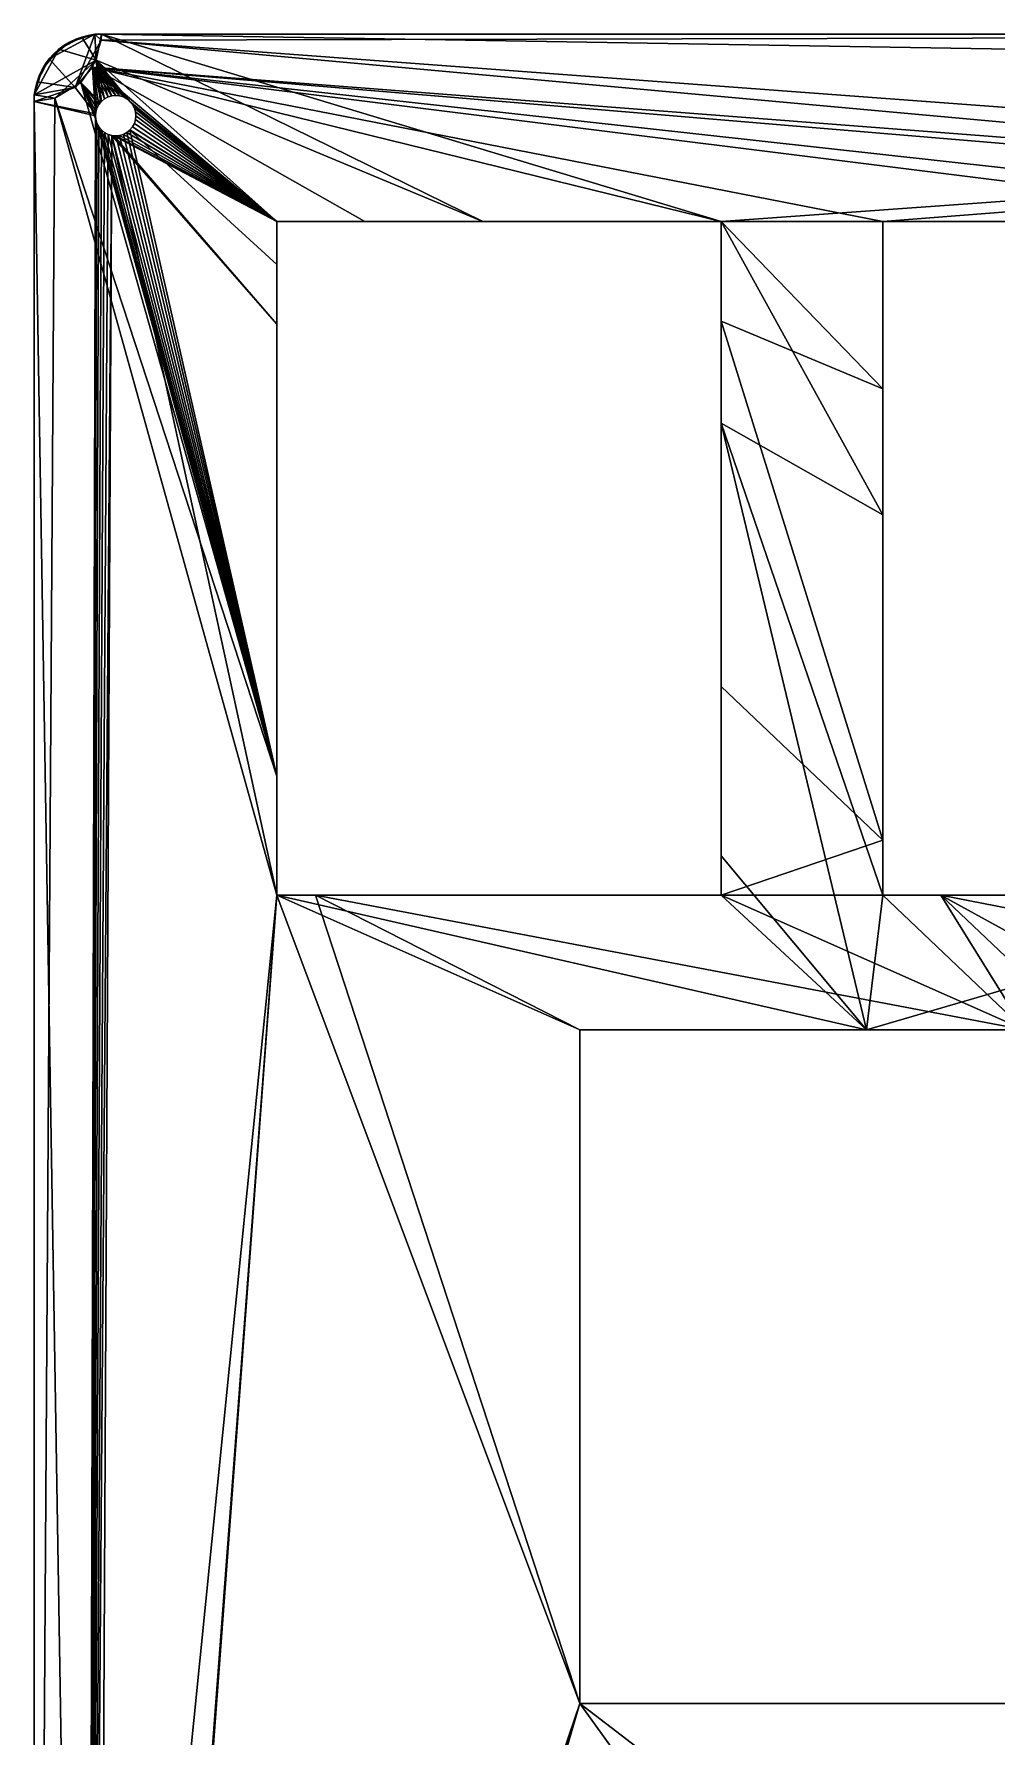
# Model space of a CAD drawing. Extents: x -25.5 to -5.1, y -12.4 to 12.4.
# Drawn here: x -25.5 to -18.35, y -0.24 to 12.4 of the extents above; entities that cross this region are included whole.
import ezdxf

# ---------------------------------------------------------------- set-up
doc = ezdxf.new("R2010")
doc.units = 0

msp = doc.modelspace()

# ---------------------------------------------------------------- linework, layer by layer
for points in [[(-25.388, 12.217, 6.8), (-25.237, 12.341, 6.8), (-25.05, 12.398, 6.8)], [(-25.388, 12.217, 6.8), (-25.05, 12.398, 6.8), (-25.195, 12.004, 6.8)], [(-25.237, 12.341, 6.8), (-25.146, 12.378, 6.8), (-25.05, 12.398, 6.8)], [(-25.05, 12.398, 6.8), (-25.003, 12.355, 6.8), (-25.195, 12.004, 6.8)], [(-25.146, 12.378, 6.8), (-25.099, 12.39, 6.8), (-25.05, 12.398, 6.8)], [(-25.05, 12.398, 7), (-25.099, 12.39, 7), (-25.146, 12.378, 7)], [(-25.04, 12.207, 7), (-25.05, 12.398, 7), (-25.146, 12.378, 7)], [(-25.099, 12.39, 7), (-25.099, 12.39, 6.8), (-25.146, 12.378, 6.8)], [(-25.099, 12.39, 7), (-25.146, 12.378, 6.8), (-25.146, 12.378, 7)], [(-25.05, 12.398, 7), (-25.05, 12.398, 6.8), (-25.099, 12.39, 6.8)], [(-25.05, 12.398, 7), (-25.099, 12.39, 6.8), (-25.099, 12.39, 7)], [(-25.05, 12.398, 6.8), (-25.001, 12.4, 6.8), (-25.003, 12.355, 6.8)], [(-25.04, 12.207, 7), (-25.001, 12.4, 7), (-25.05, 12.398, 7)], [(-25.001, 12.4, 7), (-25.001, 12.4, 6.8), (-25.05, 12.398, 6.8)], [(-25.001, 12.4, 7), (-25.05, 12.398, 6.8), (-25.05, 12.398, 7)], [(-25.001, 12.4, 7), (-25.04, 12.207, 7), (-22.171, 11.009, 7)], [(-25.003, 12.355, 6.8), (-25.001, 12.4, 6.8), (-5.601, 12.4, 6.8)], [(-6.9, 11.009, 6.8), (-25.003, 12.355, 6.8), (-5.601, 12.4, 6.8)], [(-5.484, 12.078, 7), (-5.601, 12.4, 7), (-25.001, 12.4, 7)], [(-25.001, 12.4, 7), (-22.171, 11.009, 7), (-20.4, 11.009, 7)], [(-5.484, 12.078, 7), (-25.001, 12.4, 7), (-20.4, 11.009, 7)], [(-25.001, 12.4, 6.8), (-25.001, 12.4, 7), (-5.601, 12.4, 7)], [(-25.001, 12.4, 6.8), (-5.601, 12.4, 7), (-5.601, 12.4, 6.8)], [(-25.318, 12.287, 7), (-25.442, 12.136, 7), (-25.499, 11.949, 7)], [(-25.318, 12.287, 7), (-25.499, 11.949, 7), (-25.04, 12.207, 7)], [(-25.318, 12.287, 7), (-25.388, 12.217, 7), (-25.442, 12.136, 7)], [(-25.388, 12.217, 6.8), (-25.318, 12.287, 6.8), (-25.237, 12.341, 6.8)], [(-25.388, 12.217, 6.8), (-25.355, 12.254, 6.8), (-25.318, 12.287, 6.8)], [(-25.318, 12.287, 7), (-25.355, 12.254, 7), (-25.388, 12.217, 7)], [(-25.318, 12.287, 7), (-25.318, 12.287, 6.8), (-25.355, 12.254, 6.8)], [(-25.318, 12.287, 7), (-25.355, 12.254, 6.8), (-25.355, 12.254, 7)], [(-25.146, 12.378, 7), (-25.237, 12.341, 7), (-25.318, 12.287, 7)], [(-25.04, 12.207, 7), (-25.146, 12.378, 7), (-25.318, 12.287, 7)], [(-25.318, 12.287, 6.8), (-25.279, 12.316, 6.8), (-25.237, 12.341, 6.8)], [(-25.237, 12.341, 7), (-25.279, 12.316, 7), (-25.318, 12.287, 7)], [(-25.279, 12.316, 7), (-25.279, 12.316, 6.8), (-25.318, 12.287, 6.8)], [(-25.279, 12.316, 7), (-25.318, 12.287, 6.8), (-25.318, 12.287, 7)], [(-25.237, 12.341, 7), (-25.237, 12.341, 6.8), (-25.279, 12.316, 6.8)], [(-25.237, 12.341, 7), (-25.279, 12.316, 6.8), (-25.279, 12.316, 7)], [(-25.237, 12.341, 6.8), (-25.192, 12.362, 6.8), (-25.146, 12.378, 6.8)], [(-25.146, 12.378, 7), (-25.192, 12.362, 7), (-25.237, 12.341, 7)], [(-25.192, 12.362, 7), (-25.192, 12.362, 6.8), (-25.237, 12.341, 6.8)], [(-25.192, 12.362, 7), (-25.237, 12.341, 6.8), (-25.237, 12.341, 7)], [(-25.003, 12.355, 6.8), (-25.066, 12.154, 6.8), (-25.195, 12.004, 6.8)], [(-25.146, 12.378, 7), (-25.146, 12.378, 6.8), (-25.192, 12.362, 6.8)], [(-25.146, 12.378, 7), (-25.192, 12.362, 6.8), (-25.192, 12.362, 7)], [(-25.066, 12.154, 6.8), (-25.003, 12.355, 6.8), (-10.2, 11.009, 6.8)], [(-6.9, 11.009, 6.8), (-10.2, 11.009, 6.8), (-25.003, 12.355, 6.8)], [(-25.499, 11.949, 7), (-25.346, 11.925, 7), (-25.04, 12.207, 7)], [(-25.442, 12.136, 7), (-25.479, 12.045, 7), (-25.499, 11.949, 7)], [(-25.479, 12.045, 6.8), (-25.442, 12.136, 6.8), (-25.388, 12.217, 6.8)], [(-25.195, 12.004, 6.8), (-25.479, 12.045, 6.8), (-25.388, 12.217, 6.8)], [(-25.479, 12.045, 6.8), (-25.463, 12.091, 6.8), (-25.442, 12.136, 6.8)], [(-25.442, 12.136, 7), (-25.463, 12.091, 7), (-25.479, 12.045, 7)], [(-25.442, 12.136, 7), (-25.442, 12.136, 6.8), (-25.463, 12.091, 6.8)], [(-25.442, 12.136, 7), (-25.463, 12.091, 6.8), (-25.463, 12.091, 7)], [(-25.442, 12.136, 6.8), (-25.417, 12.178, 6.8), (-25.388, 12.217, 6.8)], [(-25.388, 12.217, 7), (-25.417, 12.178, 7), (-25.442, 12.136, 7)], [(-25.417, 12.178, 7), (-25.417, 12.178, 6.8), (-25.442, 12.136, 6.8)], [(-25.417, 12.178, 7), (-25.442, 12.136, 6.8), (-25.442, 12.136, 7)], [(-25.388, 12.217, 7), (-25.388, 12.217, 6.8), (-25.417, 12.178, 6.8)], [(-25.388, 12.217, 7), (-25.417, 12.178, 6.8), (-25.417, 12.178, 7)], [(-25.355, 12.254, 7), (-25.355, 12.254, 6.8), (-25.388, 12.217, 6.8)], [(-25.355, 12.254, 7), (-25.388, 12.217, 6.8), (-25.388, 12.217, 7)], [(-25.346, 11.925, 7), (-25.153, 12.041, 7), (-25.04, 12.207, 7)], [(-25.044, 11.808, 6.8), (-25.195, 12.004, 6.8), (-25.066, 12.154, 6.8)], [(-25.04, 12.207, 7), (-25.153, 12.041, 7), (-25.008, 11.891, 7)], [(-25.066, 12.154, 6.8), (-23.045, 11.009, 6.8), (-23.7, 11.009, 6.8)], [(-25.042, 11.823, 6.8), (-25.044, 11.808, 6.8), (-25.066, 12.154, 6.8)], [(-25.034, 11.851, 6.8), (-25.042, 11.823, 6.8), (-25.066, 12.154, 6.8)], [(-25.02, 11.877, 6.8), (-25.034, 11.851, 6.8), (-25.066, 12.154, 6.8)], [(-25.001, 11.9, 6.8), (-25.02, 11.877, 6.8), (-25.066, 12.154, 6.8)], [(-24.978, 11.919, 6.8), (-25.001, 11.9, 6.8), (-25.066, 12.154, 6.8)], [(-24.952, 11.933, 6.8), (-24.978, 11.919, 6.8), (-25.066, 12.154, 6.8)], [(-24.924, 11.941, 6.8), (-24.952, 11.933, 6.8), (-25.066, 12.154, 6.8)], [(-24.895, 11.944, 6.8), (-24.924, 11.941, 6.8), (-25.066, 12.154, 6.8)], [(-24.866, 11.941, 6.8), (-24.895, 11.944, 6.8), (-25.066, 12.154, 6.8)], [(-24.838, 11.933, 6.8), (-24.866, 11.941, 6.8), (-25.066, 12.154, 6.8)], [(-24.812, 11.919, 6.8), (-24.838, 11.933, 6.8), (-25.066, 12.154, 6.8)], [(-24.789, 11.9, 6.8), (-24.812, 11.919, 6.8), (-25.066, 12.154, 6.8)], [(-24.789, 11.9, 6.8), (-25.066, 12.154, 6.8), (-23.7, 11.009, 6.8)], [(-20.4, 11.009, 6.8), (-23.045, 11.009, 6.8), (-25.066, 12.154, 6.8)], [(-19.2, 11.009, 6.8), (-20.4, 11.009, 6.8), (-25.066, 12.154, 6.8)], [(-15.9, 11.009, 6.8), (-19.2, 11.009, 6.8), (-25.066, 12.154, 6.8)], [(-25.066, 12.154, 6.8), (-10.2, 11.009, 6.8), (-11.4, 11.009, 6.8)], [(-14.7, 11.009, 6.8), (-15.9, 11.009, 6.8), (-25.066, 12.154, 6.8)], [(-11.4, 11.009, 6.8), (-14.7, 11.009, 6.8), (-25.066, 12.154, 6.8)], [(-23.7, 11.009, 7), (-22.171, 11.009, 7), (-25.04, 12.207, 7)], [(-25.04, 12.207, 7), (-25.008, 11.891, 7), (-25.001, 11.9, 7)], [(-25.04, 12.207, 7), (-25.001, 11.9, 7), (-24.978, 11.919, 7)], [(-25.04, 12.207, 7), (-24.978, 11.919, 7), (-24.952, 11.933, 7)], [(-25.04, 12.207, 7), (-24.952, 11.933, 7), (-24.924, 11.941, 7)], [(-25.04, 12.207, 7), (-24.924, 11.941, 7), (-24.895, 11.944, 7)], [(-25.04, 12.207, 7), (-24.895, 11.944, 7), (-24.866, 11.941, 7)], [(-25.04, 12.207, 7), (-24.866, 11.941, 7), (-24.838, 11.933, 7)], [(-25.04, 12.207, 7), (-24.838, 11.933, 7), (-24.812, 11.919, 7)], [(-25.04, 12.207, 7), (-24.812, 11.919, 7), (-24.789, 11.9, 7)], [(-23.7, 11.009, 7), (-25.04, 12.207, 7), (-24.789, 11.9, 7)], [(-25.499, 11.949, 6.8), (-25.491, 11.998, 6.8), (-25.479, 12.045, 6.8)], [(-25.195, 12.004, 6.8), (-25.499, 11.949, 6.8), (-25.479, 12.045, 6.8)], [(-25.479, 12.045, 7), (-25.491, 11.998, 7), (-25.499, 11.949, 7)], [(-25.479, 12.045, 7), (-25.479, 12.045, 6.8), (-25.491, 11.998, 6.8)], [(-25.479, 12.045, 7), (-25.491, 11.998, 6.8), (-25.491, 11.998, 7)], [(-25.463, 12.091, 7), (-25.463, 12.091, 6.8), (-25.479, 12.045, 6.8)], [(-25.463, 12.091, 7), (-25.479, 12.045, 6.8), (-25.479, 12.045, 7)], [(-25.153, 12.041, 7), (-25.346, 11.925, 7), (-23.7, 6.891, 7)], [(-25.02, 11.877, 7), (-25.008, 11.891, 7), (-25.153, 12.041, 7)], [(-25.034, 11.851, 7), (-25.02, 11.877, 7), (-25.153, 12.041, 7)], [(-25.042, 11.823, 7), (-25.034, 11.851, 7), (-25.153, 12.041, 7)], [(-25.045, 11.794, 7), (-25.042, 11.823, 7), (-25.153, 12.041, 7)], [(-25.042, 11.765, 7), (-25.045, 11.794, 7), (-25.153, 12.041, 7)], [(-25.042, 11.765, 7), (-25.153, 12.041, 7), (-23.7, 6.891, 7)], [(-5.484, 12.078, 7), (-20.4, 11.009, 7), (-19.2, 11.009, 7)], [(-5.484, 12.078, 7), (-19.2, 11.009, 7), (-15.9, 11.009, 7)], [(-25.501, 11.9, 6.8), (-25.195, 12.004, 6.8), (-25.044, 11.808, 6.8)], [(-25.195, 12.004, 6.8), (-25.501, 11.9, 6.8), (-25.499, 11.949, 6.8)], [(-25.499, 11.949, 7), (-25.501, 11.9, 7), (-25.346, 11.925, 7)], [(-25.499, 11.949, 7), (-25.499, 11.949, 6.8), (-25.501, 11.9, 6.8)], [(-25.499, 11.949, 7), (-25.501, 11.9, 6.8), (-25.501, 11.9, 7)], [(-25.346, 11.925, 7), (-25.501, 11.9, 7), (-25.501, -11.9, 7)], [(-23.7, 6.009, 7), (-25.346, 11.925, 7), (-25.501, -11.9, 7)], [(-25.108, -12.091, 6.8), (-25.501, -11.9, 6.8), (-25.501, 11.9, 6.8)], [(-25.501, 11.9, 6.8), (-25.044, 11.808, 6.8), (-25.045, 11.794, 6.8)], [(-25.108, -12.091, 6.8), (-25.501, 11.9, 6.8), (-25.045, 11.794, 6.8)], [(-25.501, -11.9, 6.8), (-25.501, -11.9, 7), (-25.501, 11.9, 7)], [(-25.501, -11.9, 6.8), (-25.501, 11.9, 7), (-25.501, 11.9, 6.8)], [(-25.491, 11.998, 7), (-25.491, 11.998, 6.8), (-25.499, 11.949, 6.8)], [(-25.491, 11.998, 7), (-25.499, 11.949, 6.8), (-25.499, 11.949, 7)], [(-23.7, 6.009, 7), (-23.7, 6.891, 7), (-25.346, 11.925, 7)], [(-25.001, 11.9, 7), (-25.008, 11.891, 7), (-25.02, 11.877, 7)], [(-25.02, 11.877, 7), (-25.02, 11.877, 6.8), (-25.001, 11.9, 6.8)], [(-25.02, 11.877, 7), (-25.001, 11.9, 6.8), (-25.001, 11.9, 7)], [(-25.001, 11.9, 7), (-25.001, 11.9, 6.8), (-24.978, 11.919, 6.8)], [(-25.001, 11.9, 7), (-24.978, 11.919, 6.8), (-24.978, 11.919, 7)], [(-24.978, 11.919, 7), (-24.978, 11.919, 6.8), (-24.952, 11.933, 6.8)], [(-24.978, 11.919, 7), (-24.952, 11.933, 6.8), (-24.952, 11.933, 7)], [(-24.924, 11.941, 6.8), (-24.924, 11.941, 7), (-24.952, 11.933, 7)], [(-24.924, 11.941, 6.8), (-24.952, 11.933, 7), (-24.952, 11.933, 6.8)], [(-24.895, 11.944, 6.8), (-24.895, 11.944, 7), (-24.924, 11.941, 7)], [(-24.895, 11.944, 6.8), (-24.924, 11.941, 7), (-24.924, 11.941, 6.8)], [(-24.866, 11.941, 6.8), (-24.866, 11.941, 7), (-24.895, 11.944, 7)], [(-24.866, 11.941, 6.8), (-24.895, 11.944, 7), (-24.895, 11.944, 6.8)], [(-24.838, 11.933, 6.8), (-24.838, 11.933, 7), (-24.866, 11.941, 7)], [(-24.838, 11.933, 6.8), (-24.866, 11.941, 7), (-24.866, 11.941, 6.8)], [(-24.812, 11.919, 6.8), (-24.812, 11.919, 7), (-24.838, 11.933, 7)], [(-24.812, 11.919, 6.8), (-24.838, 11.933, 7), (-24.838, 11.933, 6.8)], [(-24.789, 11.9, 6.8), (-24.789, 11.9, 7), (-24.812, 11.919, 7)], [(-24.789, 11.9, 6.8), (-24.812, 11.919, 7), (-24.812, 11.919, 6.8)], [(-23.7, 11.009, 6.8), (-24.77, 11.877, 6.8), (-24.789, 11.9, 6.8)], [(-24.789, 11.9, 7), (-24.77, 11.877, 7), (-23.7, 11.009, 7)], [(-24.77, 11.877, 7), (-24.789, 11.9, 7), (-24.789, 11.9, 6.8)], [(-24.77, 11.877, 7), (-24.789, 11.9, 6.8), (-24.77, 11.877, 6.8)], [(-25.108, -12.091, 6.8), (-25.045, 11.794, 6.8), (-25.042, 11.765, 6.8)], [(-25.108, -12.091, 6.8), (-25.042, 11.765, 6.8), (-25.034, 11.737, 6.8)], [(-25.042, 11.823, 7), (-25.045, 11.794, 7), (-25.045, 11.794, 6.8)], [(-25.042, 11.823, 7), (-25.045, 11.794, 6.8), (-25.044, 11.808, 6.8)], [(-25.045, 11.794, 6.8), (-25.045, 11.794, 7), (-25.042, 11.765, 7)], [(-25.045, 11.794, 6.8), (-25.042, 11.765, 7), (-25.042, 11.765, 6.8)], [(-25.044, 11.808, 6.8), (-25.042, 11.823, 6.8), (-25.042, 11.823, 7)], [(-25.034, 11.851, 6.8), (-25.034, 11.851, 7), (-25.042, 11.823, 7)], [(-25.034, 11.851, 6.8), (-25.042, 11.823, 7), (-25.042, 11.823, 6.8)], [(-25.034, 11.737, 7), (-25.042, 11.765, 7), (-23.7, 6.891, 7)], [(-25.042, 11.765, 6.8), (-25.042, 11.765, 7), (-25.034, 11.737, 7)], [(-25.042, 11.765, 6.8), (-25.034, 11.737, 7), (-25.034, 11.737, 6.8)], [(-25.02, 11.877, 6.8), (-25.02, 11.877, 7), (-25.034, 11.851, 7)], [(-25.02, 11.877, 6.8), (-25.034, 11.851, 7), (-25.034, 11.851, 6.8)], [(-23.7, 11.009, 6.8), (-24.756, 11.851, 6.8), (-24.77, 11.877, 6.8)], [(-24.77, 11.877, 7), (-24.756, 11.851, 7), (-23.7, 11.009, 7)], [(-24.756, 11.851, 7), (-24.77, 11.877, 7), (-24.77, 11.877, 6.8)], [(-24.756, 11.851, 7), (-24.77, 11.877, 6.8), (-24.756, 11.851, 6.8)], [(-23.7, 11.009, 6.8), (-24.748, 11.823, 6.8), (-24.756, 11.851, 6.8)], [(-24.756, 11.851, 7), (-24.748, 11.823, 7), (-23.7, 11.009, 7)], [(-24.748, 11.823, 7), (-24.756, 11.851, 7), (-24.756, 11.851, 6.8)], [(-24.748, 11.823, 7), (-24.756, 11.851, 6.8), (-24.748, 11.823, 6.8)], [(-23.7, 11.009, 6.8), (-24.756, 11.737, 6.8), (-24.748, 11.765, 6.8)], [(-24.748, 11.765, 7), (-24.756, 11.737, 7), (-23.7, 11.009, 7)], [(-24.756, 11.737, 7), (-24.748, 11.765, 7), (-24.748, 11.765, 6.8)], [(-24.756, 11.737, 7), (-24.748, 11.765, 6.8), (-24.756, 11.737, 6.8)], [(-23.7, 11.009, 6.8), (-24.745, 11.794, 6.8), (-24.748, 11.823, 6.8)], [(-24.748, 11.823, 7), (-24.745, 11.794, 7), (-23.7, 11.009, 7)], [(-24.745, 11.794, 7), (-24.748, 11.823, 7), (-24.748, 11.823, 6.8)], [(-24.745, 11.794, 7), (-24.748, 11.823, 6.8), (-24.745, 11.794, 6.8)], [(-23.7, 11.009, 6.8), (-24.748, 11.765, 6.8), (-24.745, 11.794, 6.8)], [(-24.745, 11.794, 7), (-24.748, 11.765, 7), (-23.7, 11.009, 7)], [(-24.748, 11.765, 7), (-24.745, 11.794, 7), (-24.745, 11.794, 6.8)], [(-24.748, 11.765, 7), (-24.745, 11.794, 6.8), (-24.748, 11.765, 6.8)], [(-25.108, -12.091, 6.8), (-25.034, 11.737, 6.8), (-25.02, 11.711, 6.8)], [(-25.108, -12.091, 6.8), (-25.02, 11.711, 6.8), (-25.001, 11.688, 6.8)], [(-25.108, -12.091, 6.8), (-25.001, 11.688, 6.8), (-24.978, 11.669, 6.8)], [(-25.108, -12.091, 6.8), (-24.978, 11.669, 6.8), (-24.952, 11.655, 6.8)], [(-25.108, -12.091, 6.8), (-24.952, 11.655, 6.8), (-24.924, 11.647, 6.8)], [(-25.042, -11.765, 6.8), (-25.108, -12.091, 6.8), (-24.924, 11.647, 6.8)], [(-25.042, -11.765, 6.8), (-24.924, 11.647, 6.8), (-23.7, 6.009, 6.8)], [(-25.02, 11.711, 7), (-25.034, 11.737, 7), (-23.7, 6.891, 7)], [(-25.034, 11.737, 6.8), (-25.034, 11.737, 7), (-25.02, 11.711, 7)], [(-25.034, 11.737, 6.8), (-25.02, 11.711, 7), (-25.02, 11.711, 6.8)], [(-23.7, 6.891, 7), (-25.001, 11.688, 7), (-25.02, 11.711, 7)], [(-25.02, 11.711, 6.8), (-25.02, 11.711, 7), (-25.001, 11.688, 7)], [(-25.02, 11.711, 6.8), (-25.001, 11.688, 7), (-25.001, 11.688, 6.8)], [(-23.7, 6.891, 7), (-24.978, 11.669, 7), (-25.001, 11.688, 7)], [(-25.001, 11.688, 7), (-24.978, 11.669, 7), (-24.978, 11.669, 6.8)], [(-25.001, 11.688, 7), (-24.978, 11.669, 6.8), (-25.001, 11.688, 6.8)], [(-23.7, 6.891, 7), (-24.952, 11.655, 7), (-24.978, 11.669, 7)], [(-24.978, 11.669, 7), (-24.952, 11.655, 7), (-24.952, 11.655, 6.8)], [(-24.978, 11.669, 7), (-24.952, 11.655, 6.8), (-24.978, 11.669, 6.8)], [(-23.7, 6.891, 7), (-24.924, 11.647, 7), (-24.952, 11.655, 7)], [(-24.952, 11.655, 7), (-24.924, 11.647, 7), (-24.924, 11.647, 6.8)], [(-24.952, 11.655, 7), (-24.924, 11.647, 6.8), (-24.952, 11.655, 6.8)], [(-24.924, 11.647, 6.8), (-24.908, 11.645, 6.8), (-23.7, 10.246, 6.8)], [(-24.924, 11.647, 6.8), (-23.7, 10.246, 6.8), (-23.7, 6.009, 6.8)], [(-23.7, 6.891, 7), (-24.895, 11.644, 7), (-24.924, 11.647, 7)], [(-24.924, 11.647, 6.8), (-24.924, 11.647, 7), (-24.895, 11.644, 7)], [(-24.895, 11.644, 7), (-24.908, 11.645, 6.8), (-24.924, 11.647, 6.8)], [(-23.7, 11.009, 6.8), (-23.7, 10.246, 6.8), (-24.908, 11.645, 6.8)], [(-23.7, 11.009, 6.8), (-24.908, 11.645, 6.8), (-24.895, 11.644, 6.8)], [(-24.895, 11.644, 7), (-24.895, 11.644, 6.8), (-24.908, 11.645, 6.8)], [(-23.7, 11.009, 6.8), (-24.895, 11.644, 6.8), (-24.866, 11.647, 6.8)], [(-23.7, 6.891, 7), (-24.866, 11.647, 7), (-24.895, 11.644, 7)], [(-24.895, 11.644, 7), (-24.866, 11.647, 7), (-24.866, 11.647, 6.8)], [(-24.895, 11.644, 7), (-24.866, 11.647, 6.8), (-24.895, 11.644, 6.8)], [(-23.7, 11.009, 6.8), (-24.866, 11.647, 6.8), (-24.838, 11.655, 6.8)], [(-23.7, 6.891, 7), (-24.838, 11.655, 7), (-24.866, 11.647, 7)], [(-24.866, 11.647, 7), (-24.838, 11.655, 7), (-24.838, 11.655, 6.8)], [(-24.866, 11.647, 7), (-24.838, 11.655, 6.8), (-24.866, 11.647, 6.8)], [(-23.7, 11.009, 6.8), (-24.838, 11.655, 6.8), (-24.812, 11.669, 6.8)], [(-23.7, 6.891, 7), (-24.812, 11.669, 7), (-24.838, 11.655, 7)], [(-24.838, 11.655, 7), (-24.812, 11.669, 7), (-24.812, 11.669, 6.8)], [(-24.838, 11.655, 7), (-24.812, 11.669, 6.8), (-24.838, 11.655, 6.8)], [(-23.7, 11.009, 6.8), (-24.812, 11.669, 6.8), (-24.789, 11.688, 6.8)], [(-24.791, 11.686, 7), (-24.789, 11.688, 6.8), (-24.812, 11.669, 6.8)], [(-23.7, 6.891, 7), (-24.791, 11.686, 7), (-24.812, 11.669, 7)], [(-24.812, 11.669, 6.8), (-24.812, 11.669, 7), (-24.791, 11.686, 7)], [(-24.789, 11.688, 7), (-24.791, 11.686, 7), (-23.7, 11.009, 7)], [(-24.791, 11.686, 7), (-24.789, 11.688, 7), (-24.789, 11.688, 6.8)], [(-23.7, 6.891, 7), (-23.7, 10.69, 7), (-24.791, 11.686, 7)], [(-24.791, 11.686, 7), (-23.7, 10.69, 7), (-23.7, 11.009, 7)], [(-23.7, 11.009, 6.8), (-24.789, 11.688, 6.8), (-24.77, 11.711, 6.8)], [(-24.77, 11.711, 7), (-24.789, 11.688, 7), (-23.7, 11.009, 7)], [(-24.789, 11.688, 7), (-24.77, 11.711, 7), (-24.77, 11.711, 6.8)], [(-24.789, 11.688, 7), (-24.77, 11.711, 6.8), (-24.789, 11.688, 6.8)], [(-23.7, 11.009, 6.8), (-24.77, 11.711, 6.8), (-24.756, 11.737, 6.8)], [(-24.756, 11.737, 7), (-24.77, 11.711, 7), (-23.7, 11.009, 7)], [(-24.77, 11.711, 7), (-24.756, 11.737, 7), (-24.756, 11.737, 6.8)], [(-24.77, 11.711, 7), (-24.756, 11.737, 6.8), (-24.77, 11.711, 6.8)], [(-23.045, 11.009, 6.8), (-23.7, 11.009, 6.8), (-23.7, 11.009, 7)], [(-23.045, 11.009, 6.8), (-23.7, 11.009, 7), (-22.171, 11.009, 7)], [(-23.7, 6.891, 7), (-23.7, 10.69, 7), (-23.7, 11.009, 7)], [(-23.7, 11.009, 7), (-23.7, 11.009, 6.8), (-23.7, 10.246, 6.8)], [(-23.7, 6.891, 7), (-23.7, 11.009, 7), (-23.7, 10.246, 6.8)], [(-22.171, 11.009, 7), (-20.4, 11.009, 6.8), (-23.045, 11.009, 6.8)], [(-22.171, 11.009, 7), (-20.4, 11.009, 7), (-20.4, 11.009, 6.8)], [(-20.4, 9.511, 6.8), (-20.4, 11.009, 6.8), (-20.4, 11.009, 7)], [(-20.4, 9.511, 6.8), (-20.4, 11.009, 7), (-20.4, 10.269, 7)], [(-19.2, 8.832, 6.8), (-20.4, 9.511, 6.8), (-20.4, 11.009, 6.8)], [(-19.2, 11.009, 6.8), (-19.2, 8.832, 6.8), (-20.4, 11.009, 6.8)], [(-20.4, 11.009, 7), (-20.4, 10.269, 7), (-19.2, 9.768, 7)], [(-20.4, 11.009, 7), (-19.2, 9.768, 7), (-19.2, 11.009, 7)], [(-19.2, 11.009, 6.8), (-19.2, 11.009, 7), (-15.9, 11.009, 7)], [(-19.2, 11.009, 6.8), (-15.9, 11.009, 7), (-15.9, 11.009, 6.8)], [(-19.2, 6.418, 7), (-19.2, 9.768, 7), (-19.2, 11.009, 7)], [(-19.2, 11.009, 7), (-19.2, 11.009, 6.8), (-19.2, 8.832, 6.8)], [(-19.2, 6.418, 7), (-19.2, 11.009, 7), (-19.2, 8.832, 6.8)], [(-23.7, 10.246, 6.8), (-23.7, 6.009, 6.8), (-23.7, 6.009, 7)], [(-23.7, 10.246, 6.8), (-23.7, 6.009, 7), (-23.7, 6.891, 7)], [(-20.4, 10.269, 7), (-20.4, 7.557, 7), (-20.4, 6.009, 7)], [(-20.4, 6.3, 6.8), (-20.4, 9.511, 6.8), (-20.4, 10.269, 7)], [(-20.4, 10.269, 7), (-20.4, 6.009, 7), (-20.4, 6.3, 6.8)], [(-20.4, 10.269, 7), (-20.4, 7.557, 7), (-19.2, 6.418, 7)], [(-20.4, 10.269, 7), (-19.2, 6.418, 7), (-19.2, 9.768, 7)], [(-19.321, 5.009, 6.8), (-20.4, 6.3, 6.8), (-20.4, 9.511, 6.8)], [(-20.4, 9.511, 6.8), (-19.2, 8.832, 6.8), (-19.2, 6.009, 6.8)], [(-19.321, 5.009, 6.8), (-20.4, 9.511, 6.8), (-19.2, 6.009, 6.8)], [(-19.2, 8.832, 6.8), (-19.2, 6.009, 6.8), (-19.2, 6.009, 7)], [(-19.2, 8.832, 6.8), (-19.2, 6.009, 7), (-19.2, 6.418, 7)], [(-19.2, 6.418, 7), (-20.4, 7.557, 7), (-20.4, 6.009, 7)], [(-19.2, 6.009, 7), (-19.2, 6.418, 7), (-20.4, 6.009, 7)], [(-20.4, 6.009, 6.8), (-20.4, 6.3, 6.8), (-19.321, 5.009, 6.8)], [(-20.4, 6.009, 7), (-20.4, 6.009, 6.8), (-20.4, 6.3, 6.8)], [(-21.45, 0.009, 7), (-23.7, 6.009, 7), (-25.501, -11.9, 7)], [(-25.034, -11.737, 6.8), (-25.042, -11.765, 6.8), (-23.7, 6.009, 6.8)], [(-25.02, -11.711, 6.8), (-25.034, -11.737, 6.8), (-23.7, 6.009, 6.8)], [(-25.02, -11.711, 6.8), (-23.7, 6.009, 6.8), (-21.45, 0.009, 6.8)], [(-23.7, 6.009, 6.8), (-20.4, 6.009, 6.8), (-19.321, 5.009, 6.8)], [(-23.7, 6.009, 6.8), (-19.321, 5.009, 6.8), (-21.45, 5.009, 6.8)], [(-23.7, 6.009, 6.8), (-21.45, 5.009, 6.8), (-21.45, 0.009, 6.8)], [(-23.7, 6.009, 6.8), (-20.4, 6.009, 6.8), (-20.4, 6.009, 7)], [(-23.412, 6.009, 7), (-23.7, 6.009, 7), (-23.7, 6.009, 6.8)], [(-20.4, 6.009, 7), (-23.412, 6.009, 7), (-23.7, 6.009, 6.8)], [(-21.45, 0.009, 7), (-23.412, 6.009, 7), (-23.7, 6.009, 7)], [(-23.412, 6.009, 7), (-21.45, 0.009, 7), (-21.45, 5.009, 7)], [(-23.412, 6.009, 7), (-21.45, 5.009, 7), (-18.15, 5.009, 7)], [(-20.4, 6.009, 7), (-23.412, 6.009, 7), (-18.15, 5.009, 7)], [(-20.4, 6.009, 7), (-18.15, 5.009, 7), (-19.2, 6.009, 7)], [(-19.321, 5.009, 6.8), (-19.2, 6.009, 6.8), (-15.9, 6.009, 6.8)], [(-18.15, 5.009, 6.8), (-19.321, 5.009, 6.8), (-15.9, 6.009, 6.8)], [(-19.2, 6.009, 6.8), (-15.9, 6.009, 6.8), (-15.9, 6.009, 7)], [(-18.77, 6.009, 7), (-19.2, 6.009, 7), (-19.2, 6.009, 6.8)], [(-15.9, 6.009, 7), (-18.77, 6.009, 7), (-19.2, 6.009, 6.8)], [(-18.15, 5.009, 7), (-18.77, 6.009, 7), (-19.2, 6.009, 7)], [(-18.77, 6.009, 7), (-16.95, 4.281, 7), (-16.95, 5.009, 7)], [(-18.77, 6.009, 7), (-16.95, 5.009, 7), (-13.65, 5.009, 7)], [(-15.9, 6.009, 7), (-18.77, 6.009, 7), (-13.65, 5.009, 7)], [(-18.15, 5.009, 7), (-16.95, 4.281, 7), (-18.77, 6.009, 7)], [(-21.45, 0.009, 6.8), (-21.45, 0.009, 7), (-21.45, 5.009, 7)], [(-21.45, 0.009, 6.8), (-21.45, 5.009, 7), (-21.45, 5.009, 6.8)], [(-19.321, 5.009, 6.8), (-21.45, 5.009, 6.8), (-21.45, 5.009, 7)], [(-21.45, 5.009, 7), (-18.15, 5.009, 7), (-18.15, 5.009, 6.8)], [(-21.45, 5.009, 7), (-18.15, 5.009, 6.8), (-19.321, 5.009, 6.8)], [(-23.7, -7.691, 7), (-21.45, 0.009, 7), (-25.501, -11.9, 7)], [(-25.001, -11.688, 6.8), (-25.02, -11.711, 6.8), (-21.45, 0.009, 6.8)], [(-24.978, -11.669, 6.8), (-25.001, -11.688, 6.8), (-21.45, 0.009, 6.8)], [(-24.952, -11.655, 6.8), (-24.978, -11.669, 6.8), (-21.45, 0.009, 6.8)], [(-24.924, -11.647, 6.8), (-24.952, -11.655, 6.8), (-21.45, 0.009, 6.8)], [(-24.895, -11.644, 6.8), (-24.924, -11.647, 6.8), (-21.45, 0.009, 6.8)], [(-24.866, -11.647, 6.8), (-24.895, -11.644, 6.8), (-21.45, 0.009, 6.8)], [(-23.7, -7.691, 6.8), (-24.866, -11.647, 6.8), (-21.45, 0.009, 6.8)], [(-11.4, -7.691, 6.8), (-23.7, -7.691, 6.8), (-21.45, 0.009, 6.8)], [(-23.7, -7.691, 7), (-15.9, -7.691, 7), (-21.45, 0.009, 7)], [(-21.45, 0.009, 6.8), (-18.15, 0.009, 6.8), (-9.15, 0.009, 6.8)], [(-11.4, -7.691, 6.8), (-21.45, 0.009, 6.8), (-9.15, 0.009, 6.8)], [(-18.15, 0.009, 6.8), (-18.15, 0.009, 7), (-21.45, 0.009, 7)], [(-18.15, 0.009, 6.8), (-21.45, 0.009, 7), (-21.45, 0.009, 6.8)], [(-9.15, 0.009, 7), (-18.15, 0.009, 7), (-21.45, 0.009, 7)], [(-15.9, -7.691, 7), (-9.15, 0.009, 7), (-21.45, 0.009, 7)]]:
    msp.add_3dface(points)

doc.saveas('drawing.dxf')
